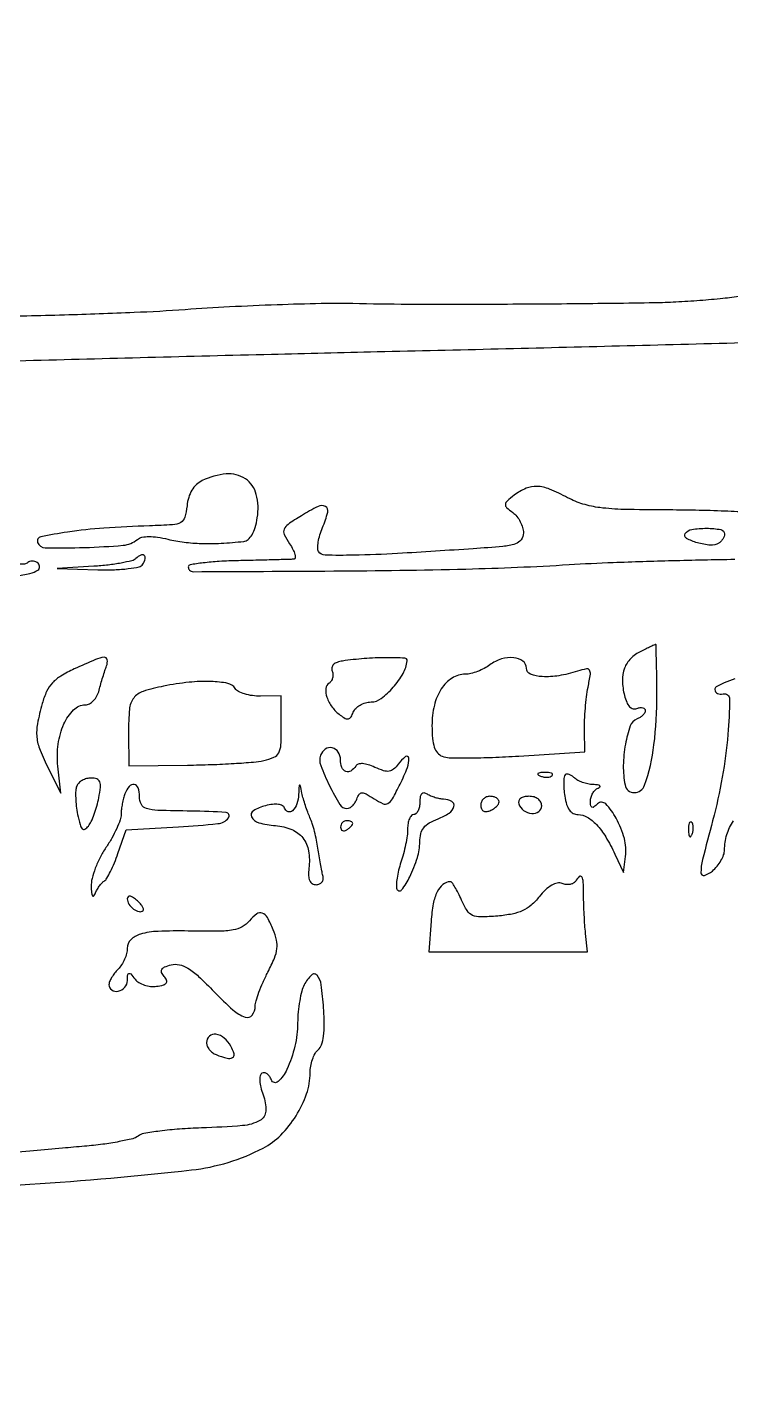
# Model space of a CAD drawing. Extents: x 0 to 2558, y 0 to 3412.
# Drawn here: x 1005.5 to 1121.1, y 723.7 to 945.2 of the extents above; entities that cross this region are included whole.
import ezdxf

# ---------------------------------------------------------------- set-up
doc = ezdxf.new("R2010")
doc.units = 0

msp = doc.modelspace()

# ---------------------------------------------------------------- linework, layer by layer
for points in [[(1286.775, 2242.902503, 0.000001), (1177.44536, 2242.627485, 0.134519)], [(1176.555032, 2242.380365, -0.000002), (1098.265318, 2241.934774, -0.000173)], [(1319.866449, 1231.417086, 0.007685), (1320.536456, 1213.5593, 0.010243), (1321.281431, 1203.421734, 0.386908), (1322.843325, 1201.999537, 0.183699), (1323.666424, 1202.31224, 0.136577), (1324.198222, 1203.136634, 0.058831), (1324.496883, 1204.742271, 0.010899), (1324.631041, 1207.749537, -0.000005), (1324.704195, 1210.958263, -0.000001), (1324.831971, 1216.559674, -0.000001), (1324.980176, 1223.055371, -0.000001), (1325.131041, 1229.666374, -0.003312)], [(1347, 900.068317, 0.000002), (1365.687198, 900.484728, 0.000002), (1385.0375, 900.916042, 0.000002), (1402.386564, 901.302857, 0.000005)], [(797.930856, 884.789143, -0.002059), (836, 885.566909, 0.001494), (848.181935, 885.802027, 0.002321), (858.6875, 886.08499, 0.000677), (867.815653, 886.385628, 0.076244), (869, 886.609069, -0.075814), (870.205662, 886.8376, -0.000398), (882.25, 887.261628, -0.001757), (895.983813, 887.685861, -0.001112), (912, 888.088606, 0.000401), (930.473796, 888.526857, 0.000264), (951.7375, 889.059581, 0.000265), (972.432542, 889.599968, 0.000512), (989, 890.058341, -0.000474), (1005.365676, 890.512381, -0.000261), (1025.38125, 891.038254, -0.00026), (1045.681632, 891.550443, -0.000417), (1063, 891.963915, 0.000553), (1102.768761, 892.924206, 0.000535), (1142.974919, 893.982658, 0.000561)], [(1122.672325, 901.05584, -0.013049), (1119.739328, 900.678828, -0.00628), (1115.963121, 900.341148, -0.006222), (1112.013596, 900.087306, -0.008861), (1108.5, 899.967734, -0.001823), (1094.986834, 899.796782, -0.0016), (1080.871682, 899.714868, -0.001624), (1068.057424, 899.723146, -0.004442), (1059, 899.838893, 0.0104), (1053.798952, 899.843376, 0.00402), (1046.590625, 899.641651, 0.003978), (1038.777955, 899.297884, 0.004905), (1031.5, 898.847984, -0.007479), (1023.134345, 898.374055, -0.002999), (1011.677637, 897.965596, -0.002966), (999.324243, 897.672672, -0.003743)], [(1124.148002, 865.5878, 0.004827), (1120.037601, 865.793377, 0.005165), (1115.221546, 865.937852, 0.004691), (1110.246376, 865.988994, -0.005689), (1103.503915, 866.071771, -0.025379), (1099.55986, 866.365753, -0.042367), (1096.766385, 866.960665, -0.049413), (1094.261185, 868, 0.02533), (1091.297591, 869.40012, 0.086303), (1089.2214, 869.861192, 0.113382), (1087.433124, 869.536797, 0.062027), (1085.5, 868.406367, 0.016594), (1084.31341, 867.43454, 0.193157), (1084.047181, 866.910137, 0.234419), (1084.244683, 866.40448, 0.0249), (1085.25, 865.577928, -0.065418), (1085.919703, 864.929862, -0.047429), (1086.485938, 864.05874, -0.047917), (1086.871449, 863.109649, -0.072645), (1087, 862.229527, -0.159099), (1086.633528, 861.106966, -0.159706), (1085.675806, 860.418961, -0.054016), (1083.625606, 860.007016, -0.005697), (1078.75, 859.621201, -0.002194), (1066.363646, 858.837514, -0.010101), (1059.177922, 858.560039, -0.009261), (1054.447203, 858.560646, -0.254962), (1053.404232, 859.154956, -0.145862), (1053.252049, 859.718192, -0.03348), (1053.344275, 860.709962, -0.031863), (1053.610941, 861.8839, -0.026413), (1054.038282, 863.092422, 0.032134), (1054.898227, 865.615748, 0.342954), (1054.506332, 866.551628, 0.250111), (1053.314407, 866.579408, 0.021681), (1050.574228, 865.045875, 0.01216), (1048.375572, 863.611997, 0.143732), (1047.738994, 862.829734, 0.215653), (1047.762332, 861.972948, 0.032012), (1048.636638, 860.431808, -0.025168), (1049.186577, 859.492599, -0.049446), (1049.507867, 858.689542, -0.082702), (1049.573014, 858.134026, -0.372187), (1049.36501, 857.915569, -0.016887), (1048.749873, 857.876438, -0.000577), (1046.33341, 857.807303, -0.001084), (1043.479451, 857.735137, -0.000756), (1040.259366, 857.665569, 0.009692), (1037.099268, 857.540769, 0.015968), (1034.436857, 857.29839, 0.009791), (1032.306342, 856.993154, 0.364655), (1032.010014, 856.6481, 0.418287), (1032.791618, 855.861339, 0.000586), (1055.879841, 855.972828, 0.004515), (1077.567962, 856.298847, 0.009362), (1094.48377, 857.023022, -0.006113), (1101.748322, 857.38132, -0.002662), (1111.404608, 857.687829, -0.002633), (1121.669917, 857.904879, -0.003506)], [(1121.685313, 838.266046, 0.025849), (1119.943677, 837.607326, 0.023464), (1118.648436, 836.965283, 0.297666), (1118.406786, 836.506787, 0.135645), (1118.541891, 836.151326, 0.116708), (1118.847108, 835.891327, 0.099685), (1119.280747, 835.769216, 0.075519), (1119.774857, 835.806332, -0.485223), (1120.820609, 834.964496, -0.018087), (1120.549919, 829.16881, -0.023386), (1119.635445, 822.152541, -0.021067), (1118.047271, 815, 0.003574), (1116.394033, 808.618125, 0.060226), (1116.120679, 806.46057, 0.501684), (1116.695671, 806.026601, 0.10656), (1118, 806.732028, 0.044441), (1118.765265, 807.515138, 0.039726), (1119.4125, 808.449843, 0.041915), (1119.857499, 809.389109, 0.089908), (1120, 810.175188, -0.073741), (1120.37546, 812.707134, -0.079562), (1121.467649, 814.949661, -0.089594)], [(957.175128, 752.689722, 0.005271), (1006.030333, 755.341461, 0.011736), (1032.530834, 757.685876, 0.092357), (1044.292482, 761.271385, 0.077596), (1047.192591, 763.408059, 0.055611), (1049.696958, 766.570198, 0.05609), (1051.420593, 770.169005, 0.083846), (1052, 773.599919, -0.043715), (1052.097, 774.707248, -0.039694), (1052.385608, 775.818517, -0.041995), (1052.808943, 776.773185, -0.09212), (1053.312707, 777.389757, 0.13603), (1053.879674, 778.221405, 0.049152), (1054.20829, 779.626539, 0.035534), (1054.327579, 781.596688, 0.014951), (1054.220157, 784.25, 0.016306), (1053.824001, 788.083624, 0.140912), (1053.13742, 789.639588, 0.442714), (1052.223313, 789.677727, 0.072009), (1051.035184, 788.065741, 0.060423), (1050.633325, 787.031799, 0.019838), (1050.291773, 785.431922, 0.019435), (1050.050244, 783.609926, 0.020807), (1049.958084, 781.815741, -0.055825), (1049.49189, 777.989601, -0.049146), (1048.184359, 774.184613, -0.098275), (1046.740631, 772.1841, -0.531506), (1045.664031, 772.433138, 0.057523), (1045.34748, 773.039212, 0.088215), (1044.935206, 773.462498, 0.118619), (1044.496518, 773.641014, 0.177816), (1044.095559, 773.559059, 0.209304), (1043.799507, 773.130538, 0.062618), (1043.745259, 772.32023, 0.04792), (1043.911264, 771.25076, 0.027798), (1044.302462, 770.009643, -0.100298), (1044.732851, 767.359506, -0.266111), (1043.75132, 765.790796, -0.103494), (1040.913929, 764.958656, -0.0116), (1034.162941, 764.581392, 0.010045), (1030.578467, 764.39226, 0.013593), (1027.350699, 764.068442, 0.010551), (1024.700905, 763.672647, 0.128484), (1023.773484, 763.252978, -0.111067), (1022.889747, 762.815921, -0.012274), (1020.670961, 762.334858, -0.014484), (1017.965217, 761.898215, -0.011245), (1015, 761.575097, 0.000528), (1011.386993, 761.259573, 0.000234), (1006.61875, 760.835834, 0.000232), (1001.568535, 760.382292, 0.000313)]]:
    msp.add_lwpolyline(points, format="xyb")
for points in [[(1034.30375, 870.803489, 0.075311), (1033.345286, 870.147169, 0.069629), (1032.594228, 869.220296, 0.063577), (1032.075792, 868.043545, 0.047546), (1031.80375, 866.651375, -0.044144), (1031.451039, 864.778915, -0.204957), (1030.775427, 863.941275, -0.106669), (1029.42786, 863.560749, -0.008212), (1025.648072, 863.385787, 0.010015), (1018.173433, 863.012783, 0.019333), (1012.219347, 862.363903, 0.015891), (1007.802807, 861.564822, 0.451312), (1007.296696, 860.664533, 0.315685), (1008.542749, 859.768415, 0.01042), (1014.996515, 859.826074, 0.014119), (1021.324142, 860.193538, 0.15174), (1023.673671, 861.152262, -0.123207), (1024.411645, 861.502783, -0.047797), (1025.544955, 861.619619, -0.038673), (1026.982188, 861.518706, -0.022753), (1028.673671, 861.188304, 0.02873), (1031.317439, 860.704599, 0.023606), (1034.179281, 860.485782, 0.020751), (1037.395858, 860.525632, 0.013301), (1041.119158, 860.825948, 0.154495), (1041.847451, 861.145654, 0.082845), (1042.474925, 861.913293, 0.059736), (1042.980397, 863.106776, 0.030113), (1043.339412, 864.704127, 0.102528), (1043.172182, 868.548962, 0.18435), (1041.381974, 871.097215, 0.173203), (1038.24797, 871.900022, 0.089703)], [(1120, 862.059017, -0.086219), (1119.929895, 861.655487, -0.053387), (1119.719759, 861.221249, -0.051619), (1119.41092, 860.823741, -0.063474), (1119.045989, 860.528423, -0.161586), (1117.678307, 860.20361, -0.048332), (1115.543368, 860.600538, -0.055335), (1113.770402, 861.331329, -0.429542), (1113.565928, 862.106674, -0.220438), (1114.626275, 862.806369, -0.039209), (1117.059363, 862.979337, -0.039673), (1119.392736, 862.776499, -0.366383)], [(1005.686762, 857.353428, -0.189587), (1005.122014, 857.107521, -0.000561), (996.956195, 856.823065, -0.003121), (987.688373, 856.568534, -0.001932), (976.797281, 856.379534, 0.001637), (964.900116, 856.180104, 0.001464), (952.552951, 855.896541, 0.001467), (941.46344, 855.576811, 0.004576), (934, 855.271302, 0.000429), (924.002513, 854.761767, 0.038379), (922.531342, 854.571672, 0.870946), (922.544163, 854.381982, 0.002218), (928, 854.022383, 0.017654), (938.761345, 853.741719, 0.001405), (967.256271, 854.084797, 0.000936), (996.68326, 854.576902, 0.031111), (1003.72204, 855.146841, 0.020922), (1006.02651, 855.577704, 0.08567), (1007.333269, 856.126491, 0.292053), (1007.617227, 856.739203, 0.22438), (1007.206011, 857.372678, 0.070506), (1006.807311, 857.547292, 0.071292), (1006.377323, 857.603365, 0.077664), (1005.982791, 857.53658, 0.116192)], [(1023.433333, 858.038241, -0.135202), (1022.755903, 857.655759, -0.015168), (1021.011667, 857.275079, -0.017533), (1018.865976, 856.951922, -0.013382), (1016.5, 856.743992), (1010.5, 856.378169), (1017.190983, 856.189084, 0.013971), (1019.890313, 856.188243, 0.022801), (1022.173217, 856.355702, 0.021255), (1023.934943, 856.642392, 0.2062), (1024.541119, 857.066531, 0.073912), (1024.928504, 857.967624, 0.284635), (1024.758312, 858.525426, 0.306328), (1024.204139, 858.595371, 0.078614)], [(1013.29156, 839.896023, 0.028134), (1011.110221, 838.740055, 0.070224), (1009.715023, 837.603066, 0.077954), (1008.773747, 836.200909, 0.041203), (1008.047137, 834.230284, 0.020273), (1007.265789, 830.898562, 0.071787), (1007.163986, 828.710245, 0.072225), (1007.685331, 826.589398, 0.020685), (1009.089517, 823.5), (1011.111172, 819.5), (1010.622673, 823.959277, -0.061119), (1010.669535, 827.570808, -0.071368), (1011.608598, 830.866804, -0.088616), (1013.188476, 833.191934, -0.201983), (1015.107199, 834, 0.126927), (1015.799326, 834.178576, 0.07702), (1016.471853, 834.699175, 0.067908), (1017.03029, 835.476938, 0.060372), (1017.387327, 836.407099, -0.006968), (1017.663327, 837.44527, -0.005302), (1017.993559, 838.575028, -0.005362), (1018.325857, 839.627927, -0.012494), (1018.602724, 840.407099, 0.131058), (1018.710303, 841.420346, 0.397059), (1018.21117, 841.80773, 0.077246), (1016.769097, 841.439327, 0.006688)], [(1106.272002, 842.789323, 0.085093), (1104.603282, 841.599424, 0.107166), (1103.584857, 840.003746, 0.095241), (1103.248345, 837.978271, 0.055214), (1103.582982, 835.525398, 0.039706), (1103.952356, 834.430153, 0.090865), (1104.432355, 833.706828, 0.137516), (1104.998598, 833.374775, 0.15714), (1105.623378, 833.408971, -0.054032), (1106.150586, 833.548344, -0.097326), (1106.595617, 833.528951, -0.145468), (1106.887429, 833.359344, -0.191125), (1107, 833.075604, -0.131986), (1106.901151, 832.707661, -0.062777), (1106.601958, 832.314337, -0.055751), (1106.163243, 831.956859, -0.051527), (1105.644963, 831.694001, 0.22102), (1104.529494, 830.542125, 0.038724), (1103.742319, 827.545531, 0.040242), (1103.393659, 824.036451, 0.05405), (1103.678719, 820.856403, 0.356019), (1105.195122, 819.606526, 0.319971), (1106.892957, 820.803464, 0.055026), (1108.426086, 827.427538, 0.030313), (1108.899484, 835.739014, 0.002095), (1108.874489, 838.902077, 0.003538), (1108.82366, 841.553454, 0.000536), (1108.760064, 843.881081, 0.512425), (1108.684413, 843.93232, 0.022225), (1108.551238, 843.876612, 0.00046), (1107.899697, 843.568646, 0.001075), (1107.139133, 843.206287, 0.000723)], [(1057.305294, 841.197299, 0.051289), (1056.430541, 840.975685, 0.107357), (1055.840321, 840.601931, 0.150248), (1055.574737, 840.108927, 0.141501), (1055.623467, 839.538846, -0.078458), (1055.742358, 838.980534, -0.076988), (1055.684742, 838.408916, -0.081897), (1055.464317, 837.912064, -0.109494), (1055.111848, 837.569126, 0.241716), (1054.572807, 836.675731, 0.101248), (1054.764919, 835.242578, 0.077602), (1055.61592, 833.646947, 0.070303), (1056.938029, 832.324378, 0.036864), (1057.764998, 831.792563, 0.180924), (1058.305531, 831.716483, 0.205942), (1058.72039, 832.015387, 0.04901), (1059.092954, 832.802064, -0.109277), (1059.492229, 833.436029, -0.067383), (1060.193381, 833.976268, -0.062613), (1061.074975, 834.345749, -0.065641), (1062.006429, 834.477686, 0.161934), (1063.669525, 835.048632, 0.049803), (1065.633887, 836.8834, 0.049836), (1067.265842, 839.16749, 0.105586), (1067.926912, 841.228365, 0.432386), (1067.534071, 841.679708, 0.010324), (1064.438241, 841.734577, 0.018179), (1060.884737, 841.594931, 0.017503)], [(1081.492743, 840.569544, -0.040656), (1080.581249, 839.990591, -0.029835), (1079.489714, 839.496634, -0.030408), (1078.392705, 839.15186, -0.05707), (1077.472241, 839.031803, 0.138455), (1075.294861, 838.380045, 0.107754), (1073.531404, 836.633135, 0.086716), (1072.385477, 833.941045, 0.057422), (1072, 830.595558, 0.020897), (1072.088059, 828.489523, 0.060226), (1072.383459, 827.060779, 0.093352), (1072.907562, 826.124585, 0.127654), (1073.690386, 825.565316, 0.086278), (1074.837072, 825.339693, 0.006283), (1078.068943, 825.308718, 0.00863), (1081.946551, 825.387218, 0.006423), (1086.222378, 825.602678), (1097.063985, 826.288702), (1097.00845, 829.894351, -0.015746), (1097.034634, 831.521693, -0.009594), (1097.162919, 833.440223, -0.009612), (1097.363367, 835.339012, -0.016761), (1097.612288, 836.902152, 0.010253), (1097.981288, 839.039828, 0.184803), (1097.835591, 839.706841, 0.308649), (1097.326464, 839.917021, 0.026254), (1095.885831, 839.534199, -0.036563), (1092.824421, 838.787841, -0.055456), (1090.091086, 838.636706, -0.078503), (1088.166281, 839.051485, -0.307847), (1087.51096, 840, 0.236503), (1086.915124, 841.167835, 0.135874), (1085.404522, 841.744117, 0.098676), (1083.381365, 841.536302, 0.087238)], [(1027.966035, 837.077535, 0.029193), (1024.596963, 836.210573, 0.154145), (1023.059205, 835.121741, 0.141924), (1022.358163, 833.297159, 0.023467), (1022.213718, 829.491776), (1022.263066, 824), (1031.881533, 824.118315, 0.005613), (1035.776217, 824.209958, 0.006279), (1039.524772, 824.387432, 0.005818), (1042.711419, 824.615677, 0.032948), (1044.394285, 824.868315, 0.046958), (1046.066788, 825.401724, 0.175565), (1046.86133, 826.142165, 0.106937), (1047.208624, 827.447805, 0.012329), (1047.276562, 830.5), (1047.264554, 835.5), (1043.882277, 835.445578, -0.035889), (1042.528961, 835.52098, -0.040783), (1041.258635, 835.790317, -0.044909), (1040.240018, 836.197409, -0.138593), (1039.70031, 836.695578, 0.210853), (1038.489206, 837.533435, 0.039283), (1035.738064, 837.840254, 0.034727), (1032.13572, 837.707312, 0.021799)], [(1053.722145, 825.75, 0.177813), (1053.739481, 824.063107, 0.02432), (1055.169644, 820.780259, 0.021886), (1056.892109, 817.651514, 0.261685), (1058.051709, 817, 0.128479), (1058.481994, 817.112421, 0.063511), (1058.938899, 817.451166, 0.056701), (1059.351602, 817.94847, 0.053303), (1059.652144, 818.535885, -0.058425), (1060.065757, 819.324337, -0.244465), (1060.523198, 819.569172, -0.133945), (1061.186131, 819.396787, -0.014835), (1062.533227, 818.570186, 0.03948), (1063.961525, 817.787823, 0.240419), (1064.77699, 817.828369, 0.137453), (1065.497093, 818.562079, 0.01085), (1066.773368, 821.006733, 0.021878), (1067.963496, 823.702852, 0.117548), (1068.18256, 825.281043, 0.595503), (1067.642732, 825.509589, 0.066523), (1066.458424, 824.274028, -0.05551), (1065.697146, 823.444095, -0.146413), (1064.970393, 823.113556, -0.114171), (1064.064159, 823.196496, -0.027232), (1062.645258, 823.751862, 0.030307), (1061.528824, 824.180948, 0.060077), (1060.598117, 824.356396, 0.086185), (1059.900035, 824.282382, 0.187048), (1059.476694, 823.96229, -0.110406), (1058.684878, 823.151396, -0.248469), (1057.853951, 823.076154, -0.210102), (1057.219241, 823.744154, -0.086633), (1057, 825, 0.147532), (1056.617709, 826.26742, 0.192309), (1055.630201, 826.950161, 0.20575), (1054.497356, 826.742963, 0.161992)], [(1013.700289, 820.661349, 0.078899), (1013.54543, 819.93099, 0.021505), (1013.535421, 818.74818, 0.021192), (1013.640275, 817.38771, 0.020614), (1013.860388, 816.028243, 0.01408), (1014.253257, 814.349564, 0.122567), (1014.619087, 813.683045, 0.352881), (1015.055185, 813.618727, 0.092849), (1015.626375, 814.116895, 0.058636), (1016.088643, 814.868721, 0.020243), (1016.578606, 816.0484, 0.019793), (1017.018313, 817.404282, 0.021699), (1017.334287, 818.75, 0.018393), (1017.602067, 820.516415, 0.120949), (1017.489516, 821.397448, 0.223694), (1017.018678, 821.84753, 0.080856), (1016.081989, 822, 0.066089), (1015.329455, 821.900096, 0.0621), (1014.61181, 821.606771, 0.066509), (1014.035546, 821.173335, 0.10708)], [(1089.8125, 822.316886, 0.051402), (1090.359369, 822.160852, 0.05415), (1090.916927, 822.123424, 0.060344), (1091.402231, 822.202593, 0.126455), (1091.729167, 822.395833, 0.296942), (1091.77538, 822.614691, 0.208169), (1091.592839, 822.799335, 0.077125), (1091.112848, 822.910055, 0.028489), (1090.416667, 822.921053, 0.018894), (1089.670344, 822.862007, 0.168741), (1089.37858, 822.720685, 0.470617), (1089.395823, 822.538436, 0.054073)], [(1093.855691, 822.522358, 0.170962), (1093.680677, 822.157023, 0.022064), (1093.6244, 821.278559, 0.023687), (1093.65424, 820.194105, 0.017716), (1093.785857, 819.005691, 0.037896), (1094.084494, 817.679467, 0.082349), (1094.547977, 816.747662, 0.113094), (1095.175547, 816.197607, 0.124243), (1095.958512, 816, -0.135173), (1097.462474, 815.585844, -0.070984), (1098.983127, 814.358256, -0.052373), (1100.505344, 812.336026, -0.026037), (1102.012731, 809.5), (1103.412185, 806.5), (1103.762677, 809.14805, 0.100848), (1103.560109, 812.061241, 0.055436), (1102.225152, 815.391943, 0.069421), (1100.51045, 817.740853, 0.418967), (1099.151858, 817.751858, -0.031583), (1098.578148, 817.246384, -0.266732), (1098.25, 817.200883, -0.270857), (1098.048891, 817.460957, -0.032314), (1098, 818.216667, -0.070803), (1098.093325, 818.872405, -0.06253), (1098.367188, 819.506601, -0.065528), (1098.771982, 820.02452, -0.098566), (1099.25, 820.337719, 0.102901), (1099.54556, 820.535017, 0.457977), (1099.530625, 820.717133, 0.125827), (1099.171772, 820.860336, 0.02272), (1098.45, 820.921053, -0.041617), (1097.590532, 821.02615, -0.034581), (1096.703542, 821.275455, -0.035906), (1095.919286, 821.620909, -0.074814), (1095.383333, 822.016667, 0.048288), (1094.956589, 822.368085, 0.068287), (1094.515213, 822.584588, 0.08847), (1094.127859, 822.640437, 0.190276)], [(1021.606989, 819.418213, 0.029725), (1021.374224, 818.683928, 0.017212), (1021.178303, 817.778592, 0.017164), (1021.043846, 816.853781, 0.02752), (1021, 816.057759, -0.085795), (1020.840465, 815.134856, -0.021719), (1020.265625, 813.719415, -0.021507), (1019.456924, 812.136054, -0.020256), (1018.5, 810.595138, 0.031219), (1017.548922, 808.986008, 0.027308), (1016.757566, 807.198577, 0.028278), (1016.222016, 805.501325, 0.069683), (1016.078947, 804.205591, 0.016218), (1016.142399, 803.176891, 0.100437), (1016.295124, 802.672909, 0.502613), (1016.49824, 802.643274, 0.105509), (1016.728891, 803, -0.034721), (1017.014802, 803.618279, -0.02843), (1017.401325, 804.235615, -0.029317), (1017.824103, 804.763957, -0.06449), (1018.216203, 805.099968, 0.115111), (1018.648524, 805.553128, 0.017116), (1019.256026, 806.669329, 0.018507), (1019.890332, 808.062742, 0.014993), (1020.469283, 809.599968), (1021.806048, 813.5), (1030.413443, 814, 0.010635), (1036.860402, 814.512278, 0.199919), (1038.61135, 815.457935, 0.607056), (1038.227557, 816.340438, 0.014217), (1032.5, 816.575177, -0.004137), (1027.025611, 816.689072, -0.062285), (1025.145914, 816.979861, -0.21134), (1024.309825, 817.676183, -0.11546), (1024, 819, 0.07973), (1023.779244, 820.375605, 0.276633), (1023.125027, 820.941099, 0.272501), (1022.308319, 820.634558, 0.07847)], [(1050.116001, 819.309017, -0.06684), (1049.82058, 817.742345, -0.120593), (1049.130714, 816.641716, -0.284748), (1048.39035, 816.479209, -0.231588), (1047.810249, 817.069252, 0.197295), (1047.469613, 817.464488, 0.08693), (1046.797507, 817.669782, 0.06067), (1045.847444, 817.671522, 0.031647), (1044.681285, 817.456144, 0.07382), (1042.701695, 816.634829, 0.392533), (1042.403913, 815.607165, 0.216034), (1043.579341, 814.658187, 0.042363), (1046.324328, 814.189812, -0.076254), (1048.993189, 813.546477, -0.129863), (1050.812609, 812.171839, -0.126241), (1051.747328, 810.046432, -0.069937), (1051.814409, 807.195391, 0.033735), (1051.754636, 805.96845, 0.09923), (1051.935415, 805.14683, 0.157555), (1052.354492, 804.67564, 0.133619), (1053, 804.5, 0.102416), (1053.550302, 804.613915, 0.13315), (1053.951168, 804.933456, 0.129697), (1054.142344, 805.418975, 0.094606), (1054.100733, 806, -0.015199), (1053.919017, 806.776966, -0.004877), (1053.695707, 807.940625, -0.00486), (1053.472249, 809.241425, -0.005419), (1053.282592, 810.5, 0.016532), (1053.05792, 811.794951, 0.012342), (1052.72817, 813.20625, 0.012509), (1052.350936, 814.521924, 0.027604), (1051.983407, 815.5, -0.014937), (1051.614534, 816.410913, -0.00927), (1051.233746, 817.5, -0.009298), (1050.897557, 818.589823, -0.016551), (1050.66755, 819.5, 0.00208), (1050.381211, 820.789034, 0.446991), (1050.282006, 820.844181, 0.303274), (1050.196072, 820.730796, 0.001681)], [(1070, 818.059017, -0.0466), (1069.926392, 817.270941, -0.066561), (1069.70625, 816.604836, -0.086673), (1069.381985, 816.155423, -0.195654), (1069, 816, 0.216686), (1068.617417, 815.826031, 0.078925), (1068.29375, 815.309459, 0.060016), (1068.073258, 814.5493, 0.040628), (1068, 813.649223, -0.0339), (1067.923857, 812.527464, -0.015229), (1067.67969, 811.070145, -0.014996), (1067.327173, 809.540131, -0.01975), (1066.909583, 808.170474, 0.022504), (1066.523793, 806.879689, 0.024066), (1066.265559, 805.587914, 0.024551), (1066.152678, 804.463881, 0.094433), (1066.248385, 803.771251, 0.597419), (1067.022885, 803.639785, 0.053018), (1068.357657, 805.788009, 0.036671), (1069.601897, 808.933139, 0.075997), (1070, 811.537204, -0.060024), (1070.160707, 812.871069, -0.108805), (1070.643029, 813.853035, -0.095595), (1071.543418, 814.622047, -0.038852), (1073.009108, 815.30954, 0.057867), (1074.802716, 816.235411, 0.177964), (1075.590999, 817.324726, 0.345658), (1075.244832, 818.163481, 0.124407), (1073.913912, 818.526431, -0.043188), (1073.281688, 818.593068, -0.025882), (1072.548149, 818.774982, -0.025795), (1071.831538, 819.033664, -0.040363), (1071.25, 819.335448, 0.096404), (1070.700152, 819.546916, 0.247581), (1070.306752, 819.4207, 0.156592), (1070.068122, 818.94419, 0.038423)], [(1080, 817.531385, 0.094119), (1080.106211, 816.972145, 0.166113), (1080.407358, 816.617923, 0.151899), (1080.885039, 816.503306, 0.075244), (1081.5, 816.638374, 0.048303), (1082.073796, 816.924763, 0.053891), (1082.559375, 817.307216, 0.061199), (1082.891374, 817.723081, 0.13875), (1083, 818.106989, 0.164455), (1082.884842, 818.447641, 0.095748), (1082.559375, 818.737678, 0.076852), (1082.073715, 818.933678, 0.057609), (1081.5, 819, 0.096899), (1080.927495, 818.887999, 0.097416), (1080.440625, 818.568594, 0.098432), (1080.114629, 818.091819, 0.10122)], [(1086.249533, 817.75, 0.158083), (1087.039168, 816.678258, 0.13487), (1088.361025, 816.189563, 0.175333), (1089.515014, 816.49796, 0.245384), (1090, 817.426676, 0.12024), (1089.84677, 818.054646, 0.111791), (1089.41896, 818.561201, 0.09567), (1088.751548, 818.888599, 0.066422), (1087.916667, 819, 0.053387), (1087.110991, 818.91373, 0.107922), (1086.533315, 818.649944, 0.156475), (1086.245859, 818.244726, 0.158297)], [(1057, 813.940983, 0.108972), (1057.078288, 813.586039, 0.182303), (1057.29375, 813.3746, 0.161196), (1057.6179, 813.343488, 0.082592), (1058, 813.5, 0.029505), (1058.382774, 813.768994, 0.035638), (1058.70625, 814.066025, 0.038439), (1058.934461, 814.34829, 0.151918), (1059, 814.559017, 0.210953), (1058.92554, 814.727648, 0.081139), (1058.70625, 814.870461, 0.061769), (1058.382849, 814.967655, 0.042167), (1058, 815, 0.105053), (1057.618444, 814.918938, 0.099167), (1057.29375, 814.688914, 0.09642), (1057.076123, 814.345238, 0.093332)], [(1114.078947, 813.416667, 0.018894), (1114.137993, 812.670344, 0.168741), (1114.279315, 812.37858, 0.470617), (1114.461564, 812.395823, 0.054073), (1114.683114, 812.8125, 0.051402), (1114.839148, 813.359369, 0.05415), (1114.876576, 813.916927, 0.060344), (1114.797407, 814.402231, 0.126455), (1114.604167, 814.729167, 0.296942), (1114.385309, 814.77538, 0.208169), (1114.200665, 814.592839, 0.077125), (1114.089945, 814.112848, 0.028489)], [(1095.526992, 805.043674, -0.134344), (1095.183379, 804.72348, -0.080065), (1094.649757, 804.544715, -0.07011), (1094.01321, 804.529771, -0.062554), (1093.370634, 804.688016, 0.142875), (1092.563724, 804.754801, 0.080284), (1091.636471, 804.404219, 0.06056), (1090.631625, 803.651887, 0.033517), (1089.596514, 802.51858, -0.046359), (1088.2783, 801.147625, -0.069414), (1086.88525, 800.247333, -0.06051), (1085.15944, 799.686364, -0.026924), (1082.787033, 799.353091, -0.015629), (1079.995357, 799.200867, -0.110336), (1078.6706, 799.464674, -0.149235), (1077.776391, 800.237371, -0.036307), (1076.849067, 801.978853, 0.013272), (1076.299951, 803.135443, 0.020069), (1075.756001, 804.10804, 0.015551), (1075.265576, 804.854685, 0.252359), (1075.005889, 804.984687, 0.165362), (1073.794592, 804.531491, 0.108692), (1072.863441, 803.352509, 0.068607), (1072.217542, 801.369998, 0.026636), (1071.857797, 798.5), (1071.5, 793.5), (1084.5, 793.5), (1097.5, 793.5), (1097.196663, 796.5, -0.007952), (1097.07902, 797.882877, -0.004409), (1096.977217, 799.573437, -0.004395), (1096.904244, 801.287836, -0.007072), (1096.875574, 802.75, 0.010566), (1096.817065, 804.949667, 0.121542), (1096.571899, 805.772371, 0.483496), (1096.163734, 805.829292, 0.063854)], [(1022, 802.181462, 0.149534), (1022.266453, 801.310438, 0.084765), (1023.035287, 800.506143, 0.097357), (1023.934546, 800.077607, 0.264952), (1024.590697, 800.257364, 0.274667), (1024.658254, 800.52273, 0.066988), (1024.466178, 800.952146, 0.05004), (1024.075014, 801.46205, 0.030935), (1023.524166, 801.979944, 0.030483), (1022.879936, 802.451416, 0.110288), (1022.405689, 802.625144, 0.256649), (1022.121034, 802.514408, 0.176123)], [(1042.055749, 798.567173, -0.092924), (1040.877514, 797.589263, -0.085861), (1039.392342, 797.07035, -0.039896), (1036.985531, 796.865069, -0.005616), (1032, 796.894457, 0.013953), (1027.061685, 796.841231, 0.059627), (1024.156493, 796.378967, 0.126311), (1022.589985, 795.46491, 0.200448), (1022, 794.052377, -0.0646), (1021.890937, 793.211763, -0.039125), (1021.559375, 792.263153, -0.038605), (1021.074259, 791.357219, -0.054202), (1020.5, 790.642857, 0.032161), (1019.925966, 789.989814, 0.032192), (1019.440625, 789.26875, 0.03396), (1019.10227, 788.586132, 0.098387), (1019, 788.071429, 0.252759), (1019.46097, 787.217807, 0.20289), (1020.503311, 787.027963, 0.152785), (1021.593911, 787.657353, 0.183516), (1022.031803, 788.75, -0.016072), (1022.081446, 789.735862, -0.336085), (1022.266656, 789.942445, -0.26483), (1022.560739, 789.84292, -0.011779), (1023.281803, 788.992274, 0.08824), (1023.917863, 788.439796, 0.054582), (1024.82024, 788.025827, 0.052621), (1025.835018, 787.803256, 0.063799), (1026.808374, 787.819474, 0.027041), (1027.921327, 788.042945, 0.170163), (1028.395536, 788.359989, 0.274017), (1028.444384, 788.804414, 0.066923), (1028.037299, 789.455058, -0.072325), (1027.634871, 790.113908, -0.24351), (1027.670966, 790.602134, -0.161478), (1028.135302, 790.992512, -0.030788), (1029.197825, 791.341481, -0.119707), (1030.552465, 791.365186, -0.084704), (1031.9653, 790.784784, -0.04882), (1033.712082, 789.439269, -0.012469), (1036.256552, 786.927877, 0.018652), (1039.347661, 783.95149, 0.099487), (1041.35836, 782.771032, 0.322905), (1042.496094, 783.113179, 0.164973), (1043, 784.598855, -0.0752), (1043.123664, 785.416437, -0.014426), (1043.609844, 786.840077, -0.015074), (1044.281298, 788.48252, -0.01338), (1045.076064, 790.149097, 0.018525), (1046.147064, 792.455696, 0.068123), (1046.562188, 794.006097, 0.086983), (1046.495037, 795.405507, 0.042832), (1045.954743, 797.109259, 0.027917), (1044.990292, 799.1134, 0.179035), (1044.15233, 799.836776, 0.257615), (1043.239417, 799.702124, 0.056902)], [(1035, 778.606989, 0.100912), (1035.11783, 778.029105, 0.066819), (1035.46465, 777.444872, 0.063449), (1035.977066, 776.943098, 0.070559), (1036.581787, 776.606989, 0.024749), (1038.411735, 776.006813, 0.200123), (1039.269815, 776.116898, 0.343728), (1039.515887, 776.722373, 0.053868), (1039, 778, 0.096467), (1037.920734, 779.324483, 0.136876), (1036.542307, 779.944454, 0.220125), (1035.466819, 779.632, 0.216992)]]:
    msp.add_lwpolyline(points, format="xyb", close=True)

doc.saveas('drawing.dxf')
